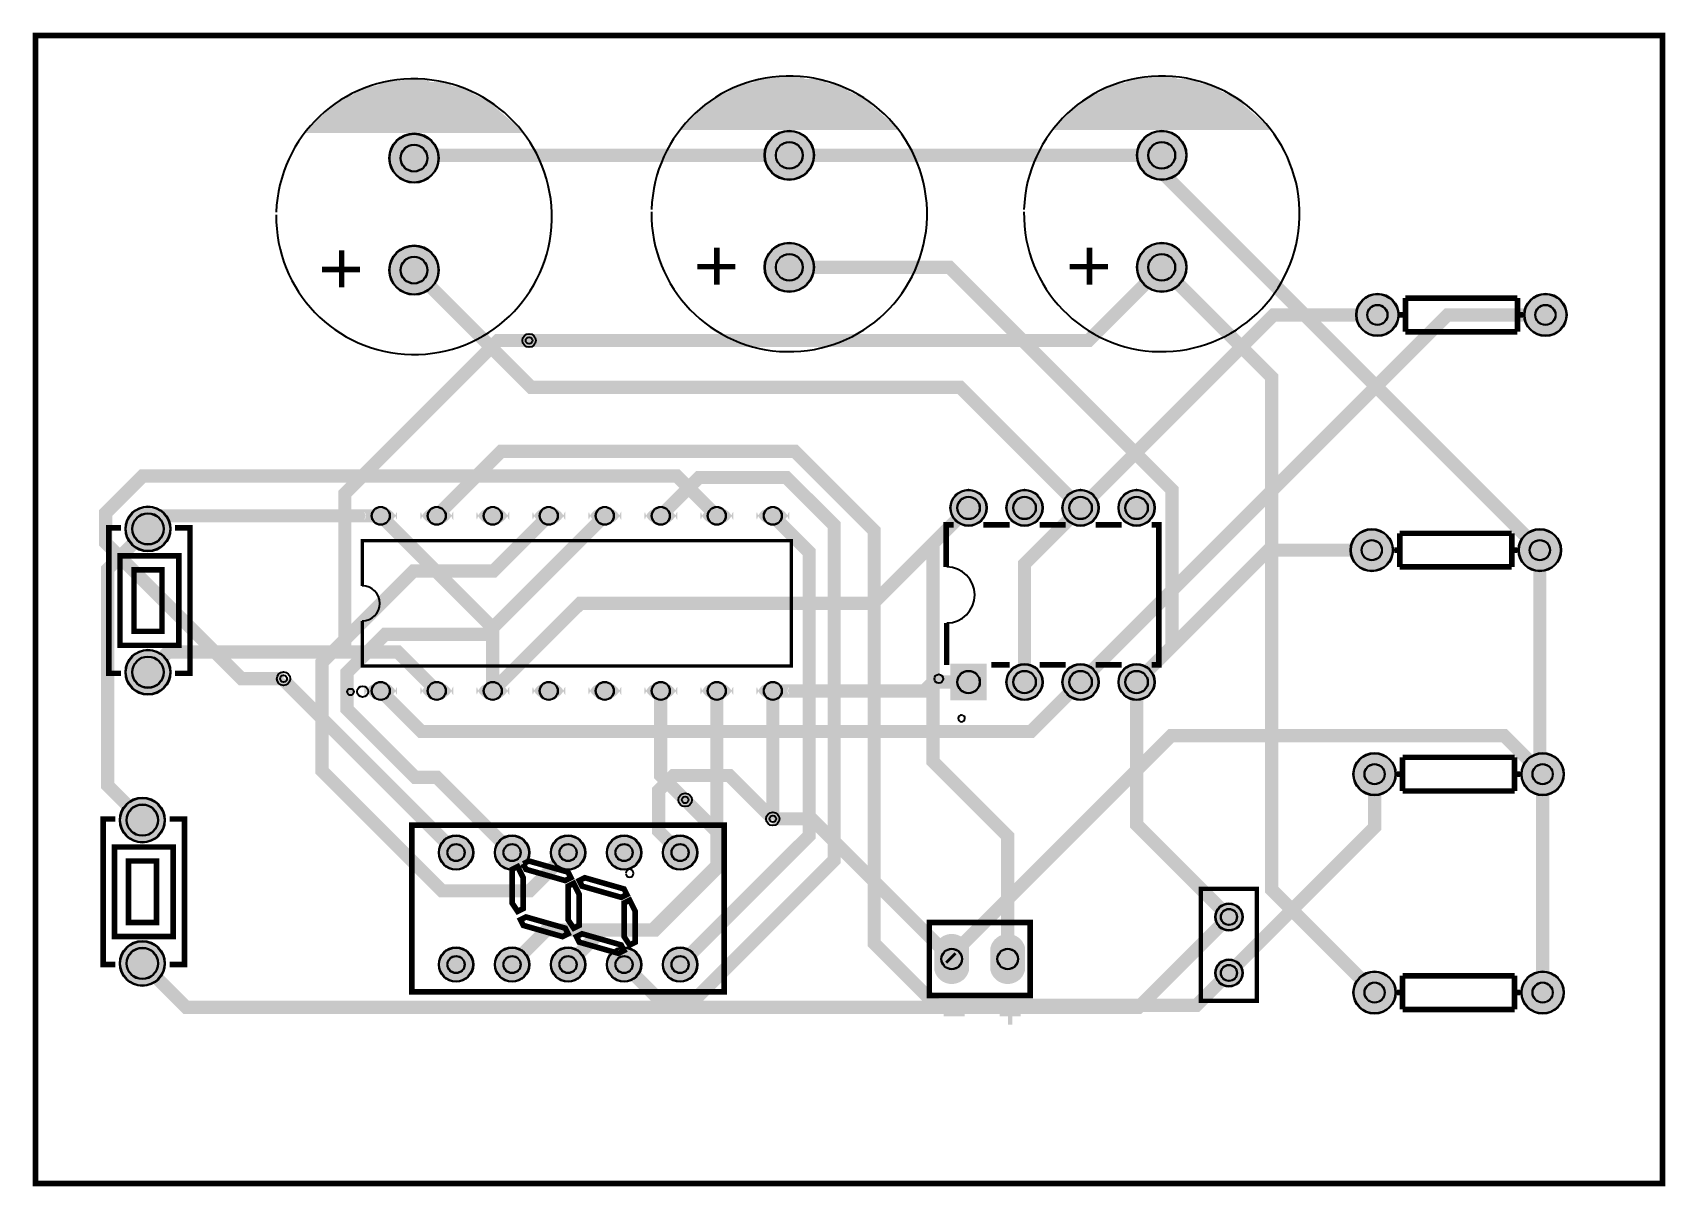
# Model space of a CAD drawing. Header units: millimetres. Extents: x 10.9 to 85, y 50.4 to 102.7.
import ezdxf

# ---------------------------------------------------------------- set-up
doc = ezdxf.new("R2010")
doc.units = ezdxf.units.MM
for name, color, linetype, true_color in [('BoardOutLine', 7, 'Continuous', 0xff00ff), ('BottomLayer', 7, 'Continuous', 0x0000ff), ('BottomSolderMaskLayer', 7, 'Continuous', 0xaa00ff), ('Document', 7, 'Continuous', 0xffffff), ('Hole', 7, 'Continuous', 0x222222), ('Multi-Layer', 7, 'Continuous', 0xc0c0c0), ('TopLayer', 7, 'Continuous', 0xff0000), ('TopSilkLayer', 7, 'Continuous', 0xffcc00), ('TopSolderMaskLayer', 7, 'Continuous', 0x800080)]:
    doc.layers.add(name, color=color, linetype=linetype, true_color=true_color)

msp = doc.modelspace()

# ---------------------------------------------------------------- hatches: boundary and pattern name
at = {"layer": 'BottomSolderMaskLayer'}
for points in [[(27.092, 97.053, 1), (29.343, 97.053, 1)], [(44.11, 97.18, 1), (46.361, 97.18, 1)], [(61.001, 97.18, 1), (63.252, 97.18, 1)], [(27.092, 91.973, 1), (29.343, 91.973, 1)], [(44.11, 92.1, 1), (46.361, 92.1, 1)], [(61.001, 92.1, 1), (63.252, 92.1, 1)], [(70.94, 89.941, 1), (72.87, 89.941, 1)], [(78.56, 89.941, 1), (80.49, 89.941, 1)], [(52.538, 81.191, 1), (54.189, 81.191, 1)], [(55.078, 81.191, 1), (56.729, 81.191, 1)], [(57.618, 81.191, 1), (59.269, 81.191, 1)], [(60.158, 81.191, 1), (61.809, 81.191, 1)], [(15.127, 80.237, 1), (17.178, 80.237, 1)], [(27.452, 81.015, -0.785398), (25.961, 81.015), (25.961, 80.645, -0.785398), (27.452, 80.645)], [(29.992, 81.015, -0.785398), (28.501, 81.015), (28.501, 80.645, -0.785398), (29.992, 80.645)], [(32.532, 81.015, -0.785398), (31.041, 81.015), (31.041, 80.645, -0.785398), (32.532, 80.645)], [(35.072, 81.015, -0.785398), (33.581, 81.015), (33.581, 80.645, -0.785398), (35.072, 80.645)], [(37.612, 81.015, -0.785398), (36.121, 81.015), (36.121, 80.645, -0.785398), (37.612, 80.645)], [(40.152, 81.015, -0.785398), (38.661, 81.015), (38.661, 80.645, -0.785398), (40.152, 80.645)], [(42.692, 81.015, -0.785398), (41.201, 81.015), (41.201, 80.645, -0.785398), (42.692, 80.645)], [(45.232, 81.015, -0.785398), (43.741, 81.015), (43.741, 80.645, -0.785398), (45.232, 80.645)], [(70.686, 79.273, 1), (72.616, 79.273, 1)], [(78.306, 79.273, 1), (80.236, 79.273, 1)], [(15.127, 73.737, 1), (17.178, 73.737, 1)], [(52.538, 74.117), (54.189, 74.117), (54.189, 72.466), (52.538, 72.466)], [(55.078, 73.291, 1), (56.729, 73.291, 1)], [(57.618, 73.291, 1), (59.269, 73.291, 1)], [(60.158, 73.291, 1), (61.809, 73.291, 1)], [(27.452, 73.075, -0.785398), (25.961, 73.075), (25.961, 72.705, -0.785398), (27.452, 72.705)], [(29.992, 73.075, -0.785398), (28.501, 73.075), (28.501, 72.705, -0.785398), (29.992, 72.705)], [(32.532, 73.075, -0.785398), (31.041, 73.075), (31.041, 72.705, -0.785398), (32.532, 72.705)], [(35.072, 73.075, -0.785398), (33.581, 73.075), (33.581, 72.705, -0.785398), (35.072, 72.705)], [(37.612, 73.075, -0.785398), (36.121, 73.075), (36.121, 72.705, -0.785398), (37.612, 72.705)], [(40.152, 73.075, -0.785398), (38.661, 73.075), (38.661, 72.705, -0.785398), (40.152, 72.705)], [(42.692, 73.075, -0.785398), (41.201, 73.075), (41.201, 72.705, -0.785398), (42.692, 72.705)], [(45.232, 73.075, -0.785398), (43.741, 73.075), (43.741, 72.705, -0.785398), (45.232, 72.705)], [(70.813, 69.113, 1), (72.743, 69.113, 1)], [(78.433, 69.113, 1), (80.363, 69.113, 1)], [(14.873, 67.029, 1), (16.924, 67.029, 1)], [(29.335, 65.557, 1), (30.91, 65.557, 1)], [(31.875, 65.557, 1), (33.45, 65.557, 1)], [(34.415, 65.557, 1), (35.99, 65.557, 1)], [(36.955, 65.557, 1), (38.53, 65.557, 1)], [(39.495, 65.557, 1), (41.07, 65.557, 1)], [(64.552, 62.636, 1), (65.797, 62.636, 1)], [(14.873, 60.529, 1), (16.924, 60.529, 1)], [(53.388, 60.213, -0.785398), (51.814, 60.213), (51.814, 61.249, -0.785398), (53.388, 61.249)], [(55.928, 60.213, -0.785398), (54.354, 60.213), (54.354, 61.249, -0.785398), (55.928, 61.249)], [(29.335, 60.477, 1), (30.91, 60.477, 1)], [(31.875, 60.477, 1), (33.45, 60.477, 1)], [(34.415, 60.477, 1), (35.99, 60.477, 1)], [(36.955, 60.477, 1), (38.53, 60.477, 1)], [(39.495, 60.477, 1), (41.07, 60.477, 1)], [(64.552, 60.096, 1), (65.797, 60.096, 1)], [(70.813, 59.207, 1), (72.743, 59.207, 1)], [(78.433, 59.207, 1), (80.363, 59.207, 1)]]:
    msp.add_hatch(color=256, dxfattribs=at).paths.add_polyline_path(points)
at = {"layer": 'Document'}
for points in [[(55.346, 58.106), (55.346, 57.756), (55.146, 57.756), (55.146, 58.706), (55.346, 58.706)], [(52.581, 58.131), (52.231, 58.131), (52.231, 58.331), (53.181, 58.331), (53.181, 58.131)], [(55.121, 58.131), (54.771, 58.131), (54.771, 58.331), (55.721, 58.331), (55.721, 58.131)]]:
    msp.add_hatch(color=256, dxfattribs=at).paths.add_polyline_path(points)
at = {"layer": 'Multi-Layer'}
for points in [[(27.117, 97.053, 1), (29.317, 97.053, 1)], [(44.135, 97.18, 1), (46.335, 97.18, 1)], [(61.026, 97.18, 1), (63.226, 97.18, 1)], [(27.117, 91.973, 1), (29.317, 91.973, 1)], [(44.135, 92.1, 1), (46.335, 92.1, 1)], [(61.026, 92.1, 1), (63.226, 92.1, 1)], [(70.965, 89.941, 1), (72.845, 89.941, 1)], [(78.585, 89.941, 1), (80.465, 89.941, 1)], [(52.563, 81.191, 1), (54.163, 81.191, 1)], [(55.103, 81.191, 1), (56.703, 81.191, 1)], [(57.643, 81.191, 1), (59.243, 81.191, 1)], [(60.183, 81.191, 1), (61.783, 81.191, 1)], [(15.152, 80.237, 1), (17.152, 80.237, 1)], [(27.427, 81.01, -0.785398), (25.986, 81.01), (25.986, 80.65, -0.785398), (27.427, 80.65)], [(29.967, 81.01, -0.785398), (28.527, 81.01), (28.527, 80.65, -0.785398), (29.967, 80.65)], [(32.507, 81.01, -0.785398), (31.067, 81.01), (31.067, 80.65, -0.785398), (32.507, 80.65)], [(35.047, 81.01, -0.785398), (33.607, 81.01), (33.607, 80.65, -0.785398), (35.047, 80.65)], [(37.587, 81.01, -0.785398), (36.147, 81.01), (36.147, 80.65, -0.785398), (37.587, 80.65)], [(40.127, 81.01, -0.785398), (38.687, 81.01), (38.687, 80.65, -0.785398), (40.127, 80.65)], [(42.667, 81.01, -0.785398), (41.227, 81.01), (41.227, 80.65, -0.785398), (42.667, 80.65)], [(45.207, 81.01, -0.785398), (43.767, 81.01), (43.767, 80.65, -0.785398), (45.207, 80.65)], [(70.711, 79.273, 1), (72.591, 79.273, 1)], [(78.331, 79.273, 1), (80.211, 79.273, 1)], [(15.152, 73.737, 1), (17.152, 73.737, 1)], [(52.563, 74.091), (54.163, 74.091), (54.163, 72.491), (52.563, 72.491)], [(55.103, 73.291, 1), (56.703, 73.291, 1)], [(57.643, 73.291, 1), (59.243, 73.291, 1)], [(60.183, 73.291, 1), (61.783, 73.291, 1)], [(27.427, 73.07, -0.785398), (25.986, 73.07), (25.986, 72.71, -0.785398), (27.427, 72.71)], [(29.967, 73.07, -0.785398), (28.527, 73.07), (28.527, 72.71, -0.785398), (29.967, 72.71)], [(32.507, 73.07, -0.785398), (31.067, 73.07), (31.067, 72.71, -0.785398), (32.507, 72.71)], [(35.047, 73.07, -0.785398), (33.607, 73.07), (33.607, 72.71, -0.785398), (35.047, 72.71)], [(37.587, 73.07, -0.785398), (36.147, 73.07), (36.147, 72.71, -0.785398), (37.587, 72.71)], [(40.127, 73.07, -0.785398), (38.687, 73.07), (38.687, 72.71, -0.785398), (40.127, 72.71)], [(42.667, 73.07, -0.785398), (41.227, 73.07), (41.227, 72.71, -0.785398), (42.667, 72.71)], [(45.207, 73.07, -0.785398), (43.767, 73.07), (43.767, 72.71, -0.785398), (45.207, 72.71)], [(70.838, 69.113, 1), (72.718, 69.113, 1)], [(78.458, 69.113, 1), (80.338, 69.113, 1)], [(14.898, 67.029, 1), (16.898, 67.029, 1)], [(29.36, 65.557, 1), (30.884, 65.557, 1)], [(31.9, 65.557, 1), (33.424, 65.557, 1)], [(34.44, 65.557, 1), (35.964, 65.557, 1)], [(36.98, 65.557, 1), (38.504, 65.557, 1)], [(39.52, 65.557, 1), (41.044, 65.557, 1)], [(64.577, 62.636, 1), (65.771, 62.636, 1)], [(14.898, 60.529, 1), (16.898, 60.529, 1)], [(53.363, 60.223, -0.785398), (51.839, 60.223), (51.839, 61.239, -0.785398), (53.363, 61.239)], [(55.903, 60.223, -0.785398), (54.379, 60.223), (54.379, 61.239, -0.785398), (55.903, 61.239)], [(29.36, 60.477, 1), (30.884, 60.477, 1)], [(31.9, 60.477, 1), (33.424, 60.477, 1)], [(34.44, 60.477, 1), (35.964, 60.477, 1)], [(36.98, 60.477, 1), (38.504, 60.477, 1)], [(39.52, 60.477, 1), (41.044, 60.477, 1)], [(64.577, 60.096, 1), (65.771, 60.096, 1)], [(70.838, 59.207, 1), (72.718, 59.207, 1)], [(78.458, 59.207, 1), (80.338, 59.207, 1)]]:
    msp.add_hatch(color=256, dxfattribs=at).paths.add_polyline_path(points)
at = {"layer": 'TopSilkLayer'}
for points in [[(40.231, 98.323), (50.163, 98.323), (50.214, 98.374), (48.969, 99.441), (48.918, 99.542), (48.334, 99.898), (47.953, 100.076), (47.547, 100.355), (46.937, 100.457), (46.759, 100.634), (45.946, 100.634), (45.792, 100.788), (44.802, 100.788), (44.778, 100.812), (44.676, 100.711), (43.813, 100.634), (43.61, 100.482), (42.873, 100.355), (42.416, 100.025), (42.009, 99.923), (41.476, 99.491), (41.451, 99.491)], [(57.122, 98.323), (67.054, 98.323), (67.105, 98.374), (65.86, 99.441), (65.809, 99.542), (65.225, 99.898), (64.844, 100.076), (64.438, 100.355), (63.828, 100.457), (63.65, 100.634), (62.837, 100.634), (62.684, 100.788), (61.693, 100.788), (61.669, 100.812), (61.567, 100.711), (60.704, 100.634), (60.501, 100.482), (59.764, 100.355), (59.307, 100.025), (58.9, 99.923), (58.367, 99.491), (58.342, 99.491)], [(23.213, 98.196), (33.145, 98.196), (33.196, 98.247), (31.951, 99.314), (31.9, 99.415), (31.316, 99.771), (30.935, 99.949), (30.529, 100.228), (29.919, 100.33), (29.741, 100.507), (28.928, 100.507), (28.774, 100.661), (27.784, 100.661), (27.76, 100.685), (27.658, 100.584), (26.795, 100.507), (26.592, 100.355), (25.855, 100.228), (25.398, 99.898), (24.991, 99.796), (24.458, 99.364), (24.433, 99.364)]]:
    msp.add_hatch(color=256, dxfattribs=at).paths.add_polyline_path(points)
at = {"layer": 'TopSolderMaskLayer'}
for points in [[(27.092, 97.053, 1), (29.343, 97.053, 1)], [(44.11, 97.18, 1), (46.361, 97.18, 1)], [(61.001, 97.18, 1), (63.252, 97.18, 1)], [(27.092, 91.973, 1), (29.343, 91.973, 1)], [(44.11, 92.1, 1), (46.361, 92.1, 1)], [(61.001, 92.1, 1), (63.252, 92.1, 1)], [(70.94, 89.941, 1), (72.87, 89.941, 1)], [(78.56, 89.941, 1), (80.49, 89.941, 1)], [(52.538, 81.191, 1), (54.189, 81.191, 1)], [(55.078, 81.191, 1), (56.729, 81.191, 1)], [(57.618, 81.191, 1), (59.269, 81.191, 1)], [(60.158, 81.191, 1), (61.809, 81.191, 1)], [(15.127, 80.237, 1), (17.178, 80.237, 1)], [(27.452, 81.015, -0.785398), (25.961, 81.015), (25.961, 80.645, -0.785398), (27.452, 80.645)], [(29.992, 81.015, -0.785398), (28.501, 81.015), (28.501, 80.645, -0.785398), (29.992, 80.645)], [(32.532, 81.015, -0.785398), (31.041, 81.015), (31.041, 80.645, -0.785398), (32.532, 80.645)], [(35.072, 81.015, -0.785398), (33.581, 81.015), (33.581, 80.645, -0.785398), (35.072, 80.645)], [(37.612, 81.015, -0.785398), (36.121, 81.015), (36.121, 80.645, -0.785398), (37.612, 80.645)], [(40.152, 81.015, -0.785398), (38.661, 81.015), (38.661, 80.645, -0.785398), (40.152, 80.645)], [(42.692, 81.015, -0.785398), (41.201, 81.015), (41.201, 80.645, -0.785398), (42.692, 80.645)], [(45.232, 81.015, -0.785398), (43.741, 81.015), (43.741, 80.645, -0.785398), (45.232, 80.645)], [(70.686, 79.273, 1), (72.616, 79.273, 1)], [(78.306, 79.273, 1), (80.236, 79.273, 1)], [(15.127, 73.737, 1), (17.178, 73.737, 1)], [(52.538, 74.117), (54.189, 74.117), (54.189, 72.466), (52.538, 72.466)], [(55.078, 73.291, 1), (56.729, 73.291, 1)], [(57.618, 73.291, 1), (59.269, 73.291, 1)], [(60.158, 73.291, 1), (61.809, 73.291, 1)], [(27.452, 73.075, -0.785398), (25.961, 73.075), (25.961, 72.705, -0.785398), (27.452, 72.705)], [(29.992, 73.075, -0.785398), (28.501, 73.075), (28.501, 72.705, -0.785398), (29.992, 72.705)], [(32.532, 73.075, -0.785398), (31.041, 73.075), (31.041, 72.705, -0.785398), (32.532, 72.705)], [(35.072, 73.075, -0.785398), (33.581, 73.075), (33.581, 72.705, -0.785398), (35.072, 72.705)], [(37.612, 73.075, -0.785398), (36.121, 73.075), (36.121, 72.705, -0.785398), (37.612, 72.705)], [(40.152, 73.075, -0.785398), (38.661, 73.075), (38.661, 72.705, -0.785398), (40.152, 72.705)], [(42.692, 73.075, -0.785398), (41.201, 73.075), (41.201, 72.705, -0.785398), (42.692, 72.705)], [(45.232, 73.075, -0.785398), (43.741, 73.075), (43.741, 72.705, -0.785398), (45.232, 72.705)], [(70.813, 69.113, 1), (72.743, 69.113, 1)], [(78.433, 69.113, 1), (80.363, 69.113, 1)], [(14.873, 67.029, 1), (16.924, 67.029, 1)], [(29.335, 65.557, 1), (30.91, 65.557, 1)], [(31.875, 65.557, 1), (33.45, 65.557, 1)], [(34.415, 65.557, 1), (35.99, 65.557, 1)], [(36.955, 65.557, 1), (38.53, 65.557, 1)], [(39.495, 65.557, 1), (41.07, 65.557, 1)], [(64.552, 62.636, 1), (65.797, 62.636, 1)], [(14.873, 60.529, 1), (16.924, 60.529, 1)], [(53.388, 60.213, -0.785398), (51.814, 60.213), (51.814, 61.249, -0.785398), (53.388, 61.249)], [(55.928, 60.213, -0.785398), (54.354, 60.213), (54.354, 61.249, -0.785398), (55.928, 61.249)], [(29.335, 60.477, 1), (30.91, 60.477, 1)], [(31.875, 60.477, 1), (33.45, 60.477, 1)], [(34.415, 60.477, 1), (35.99, 60.477, 1)], [(36.955, 60.477, 1), (38.53, 60.477, 1)], [(39.495, 60.477, 1), (41.07, 60.477, 1)], [(64.552, 60.096, 1), (65.797, 60.096, 1)], [(70.813, 59.207, 1), (72.743, 59.207, 1)], [(78.433, 59.207, 1), (80.363, 59.207, 1)]]:
    msp.add_hatch(color=256, dxfattribs=at).paths.add_polyline_path(points)

# ---------------------------------------------------------------- linework, layer by layer
at = {"layer": 'BoardOutLine', "const_width": 0.254}
msp.add_lwpolyline([(11.049, 102.489), (11.049, 102.616), (84.836, 102.616), (84.836, 50.546), (11.049, 50.546), (11.049, 102.489)], close=True, dxfattribs=at)
at = {"layer": 'BottomLayer', "const_width": 0.6}
for points in [[(79.271, 79.273), (62.126, 96.418), (62.126, 97.18)], [(60.983, 73.291), (62.586, 74.894), (62.586, 82.009), (52.495, 92.1), (45.235, 92.1)], [(71.778, 59.207), (67.111, 63.874), (67.111, 87.115), (62.126, 92.1)], [(25.081, 74.652), (25.081, 81.843), (32.021, 88.782), (33.435, 88.782)], [(65.174, 60.096), (63.709, 58.631), (51.891, 58.631), (49.086, 61.436), (49.086, 80.154), (45.487, 83.753), (32.169, 83.753), (29.247, 80.83)], [(39.407, 80.83), (41.143, 82.566), (45.109, 82.566), (47.272, 80.403), (47.272, 65.215), (40.944, 58.887), (39.332, 58.887), (37.742, 60.477)], [(53.363, 81.191), (51.751, 79.579), (51.751, 69.688), (55.141, 66.298), (55.141, 60.731)], [(55.903, 73.291), (55.903, 78.651), (58.443, 81.191)], [(26.707, 80.83), (31.787, 75.75), (31.787, 72.89)], [(44.487, 80.83), (46.136, 79.181), (46.136, 66.33), (40.282, 60.477)], [(16.152, 80.237), (14.322, 78.407), (14.322, 68.606), (15.898, 67.029)], [(79.398, 69.113), (79.271, 69.24), (79.271, 79.273)], [(25.081, 74.652), (17.067, 74.652), (16.152, 73.737)], [(29.247, 72.89), (27.484, 74.652), (25.081, 74.652)], [(22.301, 73.444), (22.301, 73.378), (30.122, 65.557)], [(65.174, 62.636), (60.983, 66.827), (60.983, 73.291)], [(41.947, 72.89), (41.947, 64.962), (39.025, 62.041), (36.766, 62.041), (35.202, 60.477)], [(39.407, 72.89), (39.407, 69.052), (40.513, 67.945)], [(44.487, 72.89), (44.487, 67.085)], [(79.398, 59.207), (79.398, 69.113)]]:
    msp.add_lwpolyline(points, dxfattribs=at)
at = {"layer": 'BottomSolderMaskLayer'}
for centre, radius in [((28.217, 97.053), 1.125), ((45.235, 97.18), 1.125), ((45.235, 97.18), 0.614), ((62.126, 97.18), 1.125), ((62.126, 97.18), 0.614), ((28.217, 97.053), 0.614), ((28.217, 91.973), 1.125), ((28.217, 91.973), 0.614), ((45.235, 92.1), 1.125), ((45.235, 92.1), 0.614), ((62.126, 92.1), 1.125), ((62.126, 92.1), 0.614), ((71.905, 89.941), 0.965), ((71.905, 89.941), 0.462), ((79.525, 89.941), 0.965), ((79.525, 89.941), 0.462), ((53.363, 81.191), 0.826), ((53.363, 81.191), 0.516), ((55.903, 81.191), 0.826), ((55.903, 81.191), 0.516), ((58.443, 81.191), 0.826), ((58.443, 81.191), 0.516), ((60.983, 81.191), 0.826), ((60.983, 81.191), 0.516), ((16.152, 80.237), 1.025), ((16.152, 80.237), 0.718), ((26.707, 80.83), 0.414), ((29.247, 80.83), 0.414), ((31.787, 80.83), 0.414), ((34.327, 80.83), 0.414), ((36.867, 80.83), 0.414), ((39.407, 80.83), 0.414), ((41.947, 80.83), 0.414), ((44.487, 80.83), 0.414), ((71.651, 79.273), 0.965), ((79.271, 79.273), 0.965), ((71.651, 79.273), 0.462), ((79.271, 79.273), 0.462), ((16.152, 73.737), 1.025), ((16.152, 73.737), 0.718), ((55.903, 73.291), 0.826), ((58.443, 73.291), 0.826), ((60.983, 73.291), 0.826), ((26.707, 72.89), 0.414), ((29.247, 72.89), 0.414), ((31.787, 72.89), 0.414), ((34.327, 72.89), 0.414), ((36.867, 72.89), 0.414), ((39.407, 72.89), 0.414), ((41.947, 72.89), 0.414), ((44.487, 72.89), 0.414), ((53.363, 73.291), 0.516), ((55.903, 73.291), 0.516), ((58.443, 73.291), 0.516), ((60.983, 73.291), 0.516), ((71.778, 69.113), 0.965), ((79.398, 69.113), 0.965), ((71.778, 69.113), 0.462), ((79.398, 69.113), 0.462), ((15.898, 67.029), 1.025), ((15.898, 67.029), 0.718), ((30.122, 65.557), 0.787), ((30.122, 65.557), 0.394), ((32.662, 65.557), 0.787), ((32.662, 65.557), 0.394), ((35.202, 65.557), 0.787), ((35.202, 65.557), 0.394), ((37.742, 65.557), 0.787), ((37.742, 65.557), 0.394), ((40.282, 65.557), 0.787), ((40.282, 65.557), 0.394), ((65.174, 62.636), 0.622), ((65.174, 62.636), 0.371), ((15.898, 60.529), 1.025), ((15.898, 60.529), 0.718), ((30.122, 60.477), 0.787), ((30.122, 60.477), 0.394), ((32.662, 60.477), 0.787), ((32.662, 60.477), 0.394), ((35.202, 60.477), 0.787), ((35.202, 60.477), 0.394), ((37.742, 60.477), 0.787), ((37.742, 60.477), 0.394), ((40.282, 60.477), 0.787), ((40.282, 60.477), 0.394), ((52.601, 60.731), 0.472), ((55.141, 60.731), 0.472), ((65.174, 60.096), 0.622), ((65.174, 60.096), 0.371), ((71.778, 59.207), 0.965), ((79.398, 59.207), 0.965), ((71.778, 59.207), 0.462), ((79.398, 59.207), 0.462)]:
    msp.add_circle(centre, radius, dxfattribs=at)
at = {"layer": 'Document'}
for centre, radius in [((52.013, 73.441), 0.2), ((25.887, 72.86), 0.25)]:
    msp.add_circle(centre, radius, dxfattribs=at)
at = {"layer": 'Hole'}
for centre in [(33.435, 88.782), (22.301, 73.443), (40.513, 67.945), (44.487, 67.085)]:
    msp.add_circle(centre, 0.153, dxfattribs=at)
at = {"layer": 'Multi-Layer'}
for centre, radius in [((28.217, 97.053), 1.1), ((45.235, 97.18), 1.1), ((45.235, 97.18), 0.6), ((62.126, 97.18), 1.1), ((62.126, 97.18), 0.6), ((28.217, 97.053), 0.6), ((28.217, 91.973), 1.1), ((28.217, 91.973), 0.6), ((45.235, 92.1), 1.1), ((45.235, 92.1), 0.6), ((62.126, 92.1), 1.1), ((62.126, 92.1), 0.6), ((71.905, 89.941), 0.94), ((71.905, 89.941), 0.45), ((79.525, 89.941), 0.94), ((79.525, 89.941), 0.45), ((33.435, 88.782), 0.305), ((53.363, 81.191), 0.8), ((53.363, 81.191), 0.5), ((55.903, 81.191), 0.8), ((55.903, 81.191), 0.5), ((58.443, 81.191), 0.8), ((58.443, 81.191), 0.5), ((60.983, 81.191), 0.8), ((60.983, 81.191), 0.5), ((16.152, 80.237), 1), ((16.152, 80.237), 0.7), ((26.707, 80.83), 0.4), ((29.247, 80.83), 0.4), ((31.787, 80.83), 0.4), ((34.327, 80.83), 0.4), ((36.867, 80.83), 0.4), ((39.407, 80.83), 0.4), ((41.947, 80.83), 0.4), ((44.487, 80.83), 0.4), ((71.651, 79.273), 0.94), ((79.271, 79.273), 0.94), ((71.651, 79.273), 0.45), ((79.271, 79.273), 0.45), ((16.152, 73.737), 1), ((16.152, 73.737), 0.7), ((55.903, 73.291), 0.8), ((58.443, 73.291), 0.8), ((60.983, 73.291), 0.8), ((22.301, 73.443), 0.305), ((53.363, 73.291), 0.5), ((55.903, 73.291), 0.5), ((58.443, 73.291), 0.5), ((60.983, 73.291), 0.5), ((26.707, 72.89), 0.4), ((29.247, 72.89), 0.4), ((31.787, 72.89), 0.4), ((34.327, 72.89), 0.4), ((36.867, 72.89), 0.4), ((39.407, 72.89), 0.4), ((41.947, 72.89), 0.4), ((44.487, 72.89), 0.4), ((71.778, 69.113), 0.94), ((79.398, 69.113), 0.94), ((71.778, 69.113), 0.45), ((79.398, 69.113), 0.45), ((40.513, 67.945), 0.305), ((15.898, 67.029), 1), ((15.898, 67.029), 0.7), ((44.487, 67.085), 0.305), ((30.122, 65.557), 0.762), ((30.122, 65.557), 0.381), ((32.662, 65.557), 0.762), ((32.662, 65.557), 0.381), ((35.202, 65.557), 0.762), ((35.202, 65.557), 0.381), ((37.742, 65.557), 0.762), ((37.742, 65.557), 0.381), ((40.282, 65.557), 0.762), ((40.282, 65.557), 0.381), ((65.174, 62.636), 0.597), ((65.174, 62.636), 0.356), ((15.898, 60.529), 1), ((15.898, 60.529), 0.7), ((30.122, 60.477), 0.762), ((30.122, 60.477), 0.381), ((32.662, 60.477), 0.762), ((32.662, 60.477), 0.381), ((35.202, 60.477), 0.762), ((35.202, 60.477), 0.381), ((37.742, 60.477), 0.762), ((37.742, 60.477), 0.381), ((40.282, 60.477), 0.762), ((40.282, 60.477), 0.381), ((52.601, 60.731), 0.457), ((55.141, 60.731), 0.457), ((65.174, 60.096), 0.597), ((65.174, 60.096), 0.356), ((71.778, 59.207), 0.94), ((79.398, 59.207), 0.94), ((71.778, 59.207), 0.45), ((79.398, 59.207), 0.45)]:
    msp.add_circle(centre, radius, dxfattribs=at)
at = {"layer": 'TopLayer', "const_width": 0.6}
for points in [[(45.235, 97.18), (28.344, 97.18), (28.217, 97.053)], [(62.126, 97.18), (45.235, 97.18)], [(58.443, 81.191), (52.974, 86.661), (33.53, 86.661), (28.217, 91.973)], [(62.126, 92.1), (58.808, 88.782), (33.435, 88.782)], [(79.525, 89.941), (75.093, 89.941), (58.443, 73.291)], [(58.443, 81.191), (67.193, 89.941), (71.905, 89.941)], [(41.947, 80.83), (40.144, 82.632), (15.907, 82.632), (14.228, 80.953), (14.228, 79.614), (20.398, 73.444), (22.301, 73.444)], [(31.787, 72.89), (35.757, 76.86), (49.032, 76.86), (53.363, 81.191)], [(26.707, 80.83), (16.745, 80.83), (16.152, 80.237)], [(34.327, 80.83), (31.827, 78.33), (28.194, 78.33), (24.039, 74.175), (24.039, 69.264), (29.479, 63.824), (33.469, 63.824), (35.202, 65.557)], [(36.867, 80.83), (31.487, 75.45), (26.905, 75.45), (25.175, 73.721), (25.175, 72.063), (28.266, 68.972), (29.247, 68.972), (32.662, 65.557)], [(71.651, 79.273), (66.965, 79.273), (60.983, 73.291)], [(26.707, 72.89), (28.547, 71.05), (56.202, 71.05), (58.443, 73.291)], [(44.487, 72.89), (51.361, 72.89), (51.763, 73.291)], [(53.363, 73.291), (51.763, 73.291)], [(79.398, 69.113), (77.657, 70.855), (62.545, 70.855), (52.511, 60.821)], [(40.282, 65.557), (39.306, 66.533), (39.306, 68.365), (39.993, 69.052), (42.52, 69.052), (44.487, 67.085)], [(71.778, 69.113), (71.778, 66.7), (65.174, 60.096)], [(32.662, 60.477), (34.226, 62.041), (39.148, 62.041), (42.012, 64.904), (42.012, 66.446), (40.513, 67.945)], [(52.511, 60.821), (46.247, 67.085), (44.487, 67.085)], [(15.898, 60.529), (17.886, 58.541), (61.079, 58.541), (65.174, 62.636)], [(52.511, 60.821), (52.601, 60.731)]]:
    msp.add_lwpolyline(points, dxfattribs=at)
at = {"layer": 'TopSilkLayer'}
for points, const_width in [([(24.934, 92.865), (24.934, 91.189)], 0.254), ([(41.952, 92.992), (41.952, 91.316)], 0.254), ([(58.843, 92.992), (58.843, 91.316)], 0.254), ([(25.772, 92.002), (24.045, 92.002)], 0.254), ([(42.79, 92.129), (41.063, 92.129)], 0.254), ([(59.681, 92.129), (57.954, 92.129)], 0.254), ([(73.175, 89.941), (73.175, 90.703)], 0.254), ([(73.175, 90.703), (78.255, 90.703)], 0.254), ([(78.255, 90.703), (78.255, 89.941)], 0.254), ([(73.175, 89.941), (72.921, 89.941)], 0.254), ([(73.175, 89.179), (73.175, 89.941)], 0.254), ([(78.255, 89.941), (78.509, 89.941)], 0.254), ([(78.255, 89.941), (78.255, 89.179)], 0.254), ([(78.255, 89.179), (73.175, 89.179)], 0.254), ([(14.922, 80.289), (14.374, 80.289), (14.374, 73.685), (14.922, 73.685)], 0.254), ([(18.057, 76.352), (18.057, 80.289), (17.382, 80.289)], 0.254), ([(52.684, 80.416), (52.347, 80.416), (52.347, 78.511)], 0.254), ([(55.224, 80.416), (54.042, 80.416)], 0.254), ([(57.764, 80.416), (56.582, 80.416)], 0.254), ([(60.304, 80.416), (59.122, 80.416)], 0.254), ([(61.662, 74.066), (61.999, 74.066), (61.999, 80.416), (61.662, 80.416)], 0.254), ([(72.921, 80.035), (78.001, 80.035)], 0.254), ([(72.921, 79.273), (72.921, 80.035)], 0.254), ([(78.001, 80.035), (78.001, 79.273)], 0.254), ([(25.868, 76.066), (25.868, 74.019), (45.325, 74.019), (45.325, 79.701), (25.868, 79.701), (25.868, 77.654)], 0.152), ([(72.921, 79.273), (72.667, 79.273)], 0.254), ([(72.921, 78.511), (72.921, 79.273)], 0.254), ([(78.001, 79.273), (78.255, 79.273)], 0.254), ([(78.001, 79.273), (78.001, 78.511)], 0.254), ([(78.001, 78.511), (72.921, 78.511)], 0.254), ([(17.382, 73.685), (18.057, 73.685), (18.057, 76.352)], 0.254), ([(52.373, 75.971), (52.373, 74.066)], 0.254), ([(54.394, 74.066), (55.224, 74.066)], 0.254), ([(56.582, 74.066), (57.764, 74.066)], 0.254), ([(59.122, 74.066), (60.304, 74.066)], 0.254), ([(73.048, 69.875), (78.128, 69.875)], 0.254), ([(73.048, 69.113), (73.048, 69.875)], 0.254), ([(78.128, 69.875), (78.128, 69.113)], 0.254), ([(73.048, 69.113), (72.794, 69.113)], 0.254), ([(73.048, 68.351), (73.048, 69.113)], 0.254), ([(78.128, 69.113), (78.382, 69.113)], 0.254), ([(78.128, 69.113), (78.128, 68.351)], 0.254), ([(78.128, 68.351), (73.048, 68.351)], 0.254), ([(14.668, 67.081), (14.12, 67.081), (14.12, 60.477), (14.668, 60.477)], 0.254), ([(17.803, 63.144), (17.803, 67.081), (17.128, 67.081)], 0.254), ([(33.17, 65.049), (33.424, 65.176), (35.202, 64.668), (35.329, 64.414), (35.075, 64.287), (33.297, 64.795), (33.17, 65.049), (33.297, 64.795)], 0.254), ([(17.128, 60.477), (17.803, 60.477), (17.803, 63.144)], 0.254), ([(33.17, 62.255), (33.043, 62.509), (33.297, 62.636)], 0.254), ([(37.742, 61.112), (37.615, 61.366)], 0.254), ([(73.048, 59.969), (78.128, 59.969)], 0.254), ([(73.048, 59.207), (73.048, 59.969)], 0.254), ([(78.128, 59.969), (78.128, 59.207)], 0.254), ([(73.048, 59.207), (72.794, 59.207)], 0.254), ([(73.048, 58.445), (73.048, 59.207)], 0.254), ([(78.128, 59.207), (78.382, 59.207)], 0.254), ([(78.128, 59.207), (78.128, 58.445)], 0.254), ([(78.128, 58.445), (73.048, 58.445)], 0.254)]:
    msp.add_lwpolyline(points, dxfattribs=dict(at, const_width=const_width))
for points, const_width in [([(17.549, 79.019), (17.549, 74.955), (14.882, 74.955), (14.882, 79.019), (17.549, 79.019)], 0.254), ([(16.787, 78.384), (16.787, 75.59), (15.517, 75.59), (15.517, 78.384), (16.787, 78.384)], 0.254), ([(30.122, 66.797), (40.282, 66.797), (42.282, 66.797), (42.282, 59.237), (40.282, 59.237), (30.122, 59.237), (28.122, 59.237), (28.122, 66.797), (30.122, 66.797)], 0.254), ([(17.295, 65.811), (17.295, 61.747), (14.628, 61.747), (14.628, 65.811), (17.295, 65.811)], 0.254), ([(16.533, 65.176), (16.533, 62.382), (15.263, 62.382), (15.263, 65.176), (16.533, 65.176)], 0.254), ([(32.662, 63.271), (32.662, 64.795), (32.916, 64.922), (33.17, 64.414), (33.17, 63.017), (32.916, 62.89), (32.662, 63.271)], 0.254), ([(35.837, 64.033), (37.615, 63.525), (37.869, 63.652), (37.742, 63.906), (35.964, 64.414), (35.71, 64.287), (35.837, 64.033)], 0.254), ([(35.456, 62.128), (35.202, 62.509), (35.202, 64.033), (35.456, 64.16), (35.71, 63.652), (35.71, 62.255), (35.456, 62.128)], 0.254), ([(66.442, 58.829), (66.442, 63.909), (63.902, 63.909), (63.902, 58.829), (66.442, 58.829)], 0.201), ([(37.742, 61.747), (37.742, 63.271), (37.996, 63.398), (38.25, 62.89), (38.25, 61.493), (37.996, 61.366), (37.742, 61.747)], 0.254), ([(35.075, 62.128), (33.297, 62.636), (33.043, 62.509), (33.17, 62.255), (34.948, 61.747), (35.202, 61.874), (35.075, 62.128)], 0.254), ([(56.157, 59.08), (51.585, 59.08), (51.585, 62.382), (56.157, 62.382), (56.157, 59.08)], 0.254), ([(35.583, 61.747), (35.71, 61.493), (37.488, 60.985), (37.742, 61.112), (37.615, 61.366), (35.837, 61.874), (35.583, 61.747)], 0.254)]:
    msp.add_lwpolyline(points, close=True, dxfattribs=dict(at, const_width=const_width))
msp.add_circle((25.336, 72.84), 0.15, dxfattribs=at)
for centre, radius, start, end in [((45.234, 94.524), 6.25, 179.16855, 178.16701), ((62.125, 94.524), 6.25, 179.16855, 178.16701), ((28.216, 94.397), 6.25, 179.16855, 178.16701), ((52.373, 77.241), 1.27, 270, 90), ((25.868, 76.86), 0.794, 270, 90), ((53.049, 71.643), 0.15, 66.26388, 63.65093), ((37.995, 64.617), 0.18, 180.81032, 179.18968)]:
    msp.add_arc(centre, radius, start, end, dxfattribs=at)
at = {"layer": 'TopSolderMaskLayer'}
for centre, radius in [((28.217, 97.053), 1.125), ((45.235, 97.18), 1.125), ((45.235, 97.18), 0.614), ((62.126, 97.18), 1.125), ((62.126, 97.18), 0.614), ((28.217, 97.053), 0.614), ((28.217, 91.973), 1.125), ((28.217, 91.973), 0.614), ((45.235, 92.1), 1.125), ((45.235, 92.1), 0.614), ((62.126, 92.1), 1.125), ((62.126, 92.1), 0.614), ((71.905, 89.941), 0.965), ((71.905, 89.941), 0.462), ((79.525, 89.941), 0.965), ((79.525, 89.941), 0.462), ((53.363, 81.191), 0.826), ((53.363, 81.191), 0.516), ((55.903, 81.191), 0.826), ((55.903, 81.191), 0.516), ((58.443, 81.191), 0.826), ((58.443, 81.191), 0.516), ((60.983, 81.191), 0.826), ((60.983, 81.191), 0.516), ((16.152, 80.237), 1.025), ((16.152, 80.237), 0.718), ((26.707, 80.83), 0.414), ((29.247, 80.83), 0.414), ((31.787, 80.83), 0.414), ((34.327, 80.83), 0.414), ((36.867, 80.83), 0.414), ((39.407, 80.83), 0.414), ((41.947, 80.83), 0.414), ((44.487, 80.83), 0.414), ((71.651, 79.273), 0.965), ((79.271, 79.273), 0.965), ((71.651, 79.273), 0.462), ((79.271, 79.273), 0.462), ((16.152, 73.737), 1.025), ((16.152, 73.737), 0.718), ((55.903, 73.291), 0.826), ((58.443, 73.291), 0.826), ((60.983, 73.291), 0.826), ((26.707, 72.89), 0.414), ((29.247, 72.89), 0.414), ((31.787, 72.89), 0.414), ((34.327, 72.89), 0.414), ((36.867, 72.89), 0.414), ((39.407, 72.89), 0.414), ((41.947, 72.89), 0.414), ((44.487, 72.89), 0.414), ((53.363, 73.291), 0.516), ((55.903, 73.291), 0.516), ((58.443, 73.291), 0.516), ((60.983, 73.291), 0.516), ((71.778, 69.113), 0.965), ((79.398, 69.113), 0.965), ((71.778, 69.113), 0.462), ((79.398, 69.113), 0.462), ((15.898, 67.029), 1.025), ((15.898, 67.029), 0.718), ((30.122, 65.557), 0.787), ((30.122, 65.557), 0.394), ((32.662, 65.557), 0.787), ((32.662, 65.557), 0.394), ((35.202, 65.557), 0.787), ((35.202, 65.557), 0.394), ((37.742, 65.557), 0.787), ((37.742, 65.557), 0.394), ((40.282, 65.557), 0.787), ((40.282, 65.557), 0.394), ((65.174, 62.636), 0.622), ((65.174, 62.636), 0.371), ((15.898, 60.529), 1.025), ((15.898, 60.529), 0.718), ((30.122, 60.477), 0.787), ((30.122, 60.477), 0.394), ((32.662, 60.477), 0.787), ((32.662, 60.477), 0.394), ((35.202, 60.477), 0.787), ((35.202, 60.477), 0.394), ((37.742, 60.477), 0.787), ((37.742, 60.477), 0.394), ((40.282, 60.477), 0.787), ((40.282, 60.477), 0.394), ((52.601, 60.731), 0.472), ((55.141, 60.731), 0.472), ((65.174, 60.096), 0.622), ((65.174, 60.096), 0.371), ((71.778, 59.207), 0.965), ((79.398, 59.207), 0.965), ((71.778, 59.207), 0.462), ((79.398, 59.207), 0.462)]:
    msp.add_circle(centre, radius, dxfattribs=at)

doc.saveas('drawing.dxf')
